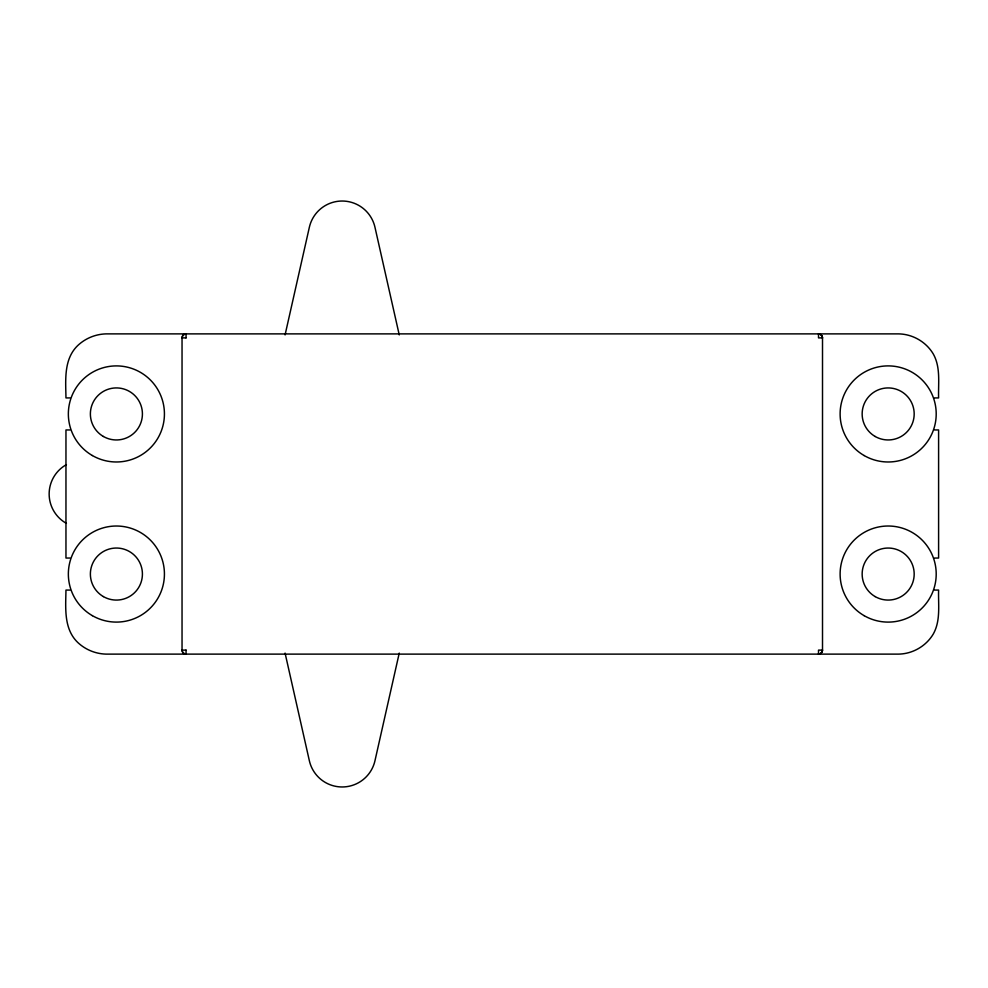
<?xml version="1.0" encoding="UTF-8"?>
<svg xmlns="http://www.w3.org/2000/svg" width="988" height="988" viewBox="0 0 988 988"><rect width="100%" height="100%" fill="white"/><g stroke="black" fill="none" stroke-linecap="round" stroke-linejoin="round"><path stroke-width="1.48" d="M285.075 334.907L309.368 227.215A33.629 33.629 0 0 1 374.958 227.215L399.251 334.907M399.251 653.093L374.958 760.785A33.629 33.629 0 0 1 309.368 760.785L285.075 653.093M184.521 334.191L182.718 335.661L182.039 337.884L182.039 650.116L182.718 652.339L184.521 653.809M820.04 653.809L821.843 652.339L822.51 650.116L822.51 337.884L821.843 335.661L820.04 334.191M69.963 397.929L65.961 397.929C65.702 380.084 63.565 359.274 77.681 345.602C85.363 338.353 95.428 334.191 105.988 333.882L898.574 333.882C912.665 334.117 925.991 341.811 933.24 353.902C940.823 367.351 938.155 383.196 938.6 397.929L934.599 397.929M69.963 429.953L65.961 429.953L65.961 558.047L69.963 558.047M934.599 429.953L938.6 429.953L938.6 558.047L934.599 558.047M69.963 590.071L65.961 590.071C65.702 607.916 63.565 628.726 77.681 642.398C85.363 649.647 95.428 653.809 105.988 654.118L898.574 654.118C912.665 653.883 925.991 646.189 933.24 634.098C940.823 620.649 938.155 604.804 938.6 590.071L934.599 590.071M66.418 523.381A33.629 33.629 0 0 1 66.418 464.619M186.053 337.884L182.039 337.884A4.001 4.001 0 0 1 186.053 333.882L186.053 337.884M822.51 337.884L818.509 337.884L818.509 333.882A4.001 4.001 0 0 1 822.51 337.884M186.053 650.116L182.039 650.116A4.001 4.001 0 0 0 186.053 654.118L186.053 650.116M822.51 650.116L818.509 650.116L818.509 654.118A4.001 4.001 0 0 0 822.51 650.116M864.142 615.66A48.029 48.029 0 0 0 936.204 574.053A48.029 48.029 0 0 0 864.142 532.458A48.029 48.029 0 0 0 864.142 615.66M875.158 596.591A26.021 26.021 0 0 0 914.184 574.053A26.021 26.021 0 0 0 875.158 551.526A26.021 26.021 0 0 0 875.158 596.591M92.378 455.542A48.029 48.029 0 0 0 164.428 413.947A48.029 48.029 0 0 0 92.378 372.34A48.029 48.029 0 0 0 92.378 455.542M103.382 436.474A26.021 26.021 0 0 0 142.42 413.947A26.021 26.021 0 0 0 103.382 391.409A26.021 26.021 0 0 0 103.382 436.474M864.142 455.542A48.029 48.029 0 0 0 936.204 413.947A48.029 48.029 0 0 0 864.142 372.34A48.029 48.029 0 0 0 864.142 455.542M875.158 436.474A26.021 26.021 0 0 0 914.184 413.947A26.021 26.021 0 0 0 875.158 391.409A26.021 26.021 0 0 0 875.158 436.474M92.378 615.66A48.029 48.029 0 0 0 164.428 574.053A48.029 48.029 0 0 0 92.378 532.458A48.029 48.029 0 0 0 92.378 615.66M103.382 596.591A26.021 26.021 0 0 0 142.42 574.053A26.021 26.021 0 0 0 103.382 551.526A26.021 26.021 0 0 0 103.382 596.591"/></g></svg>
